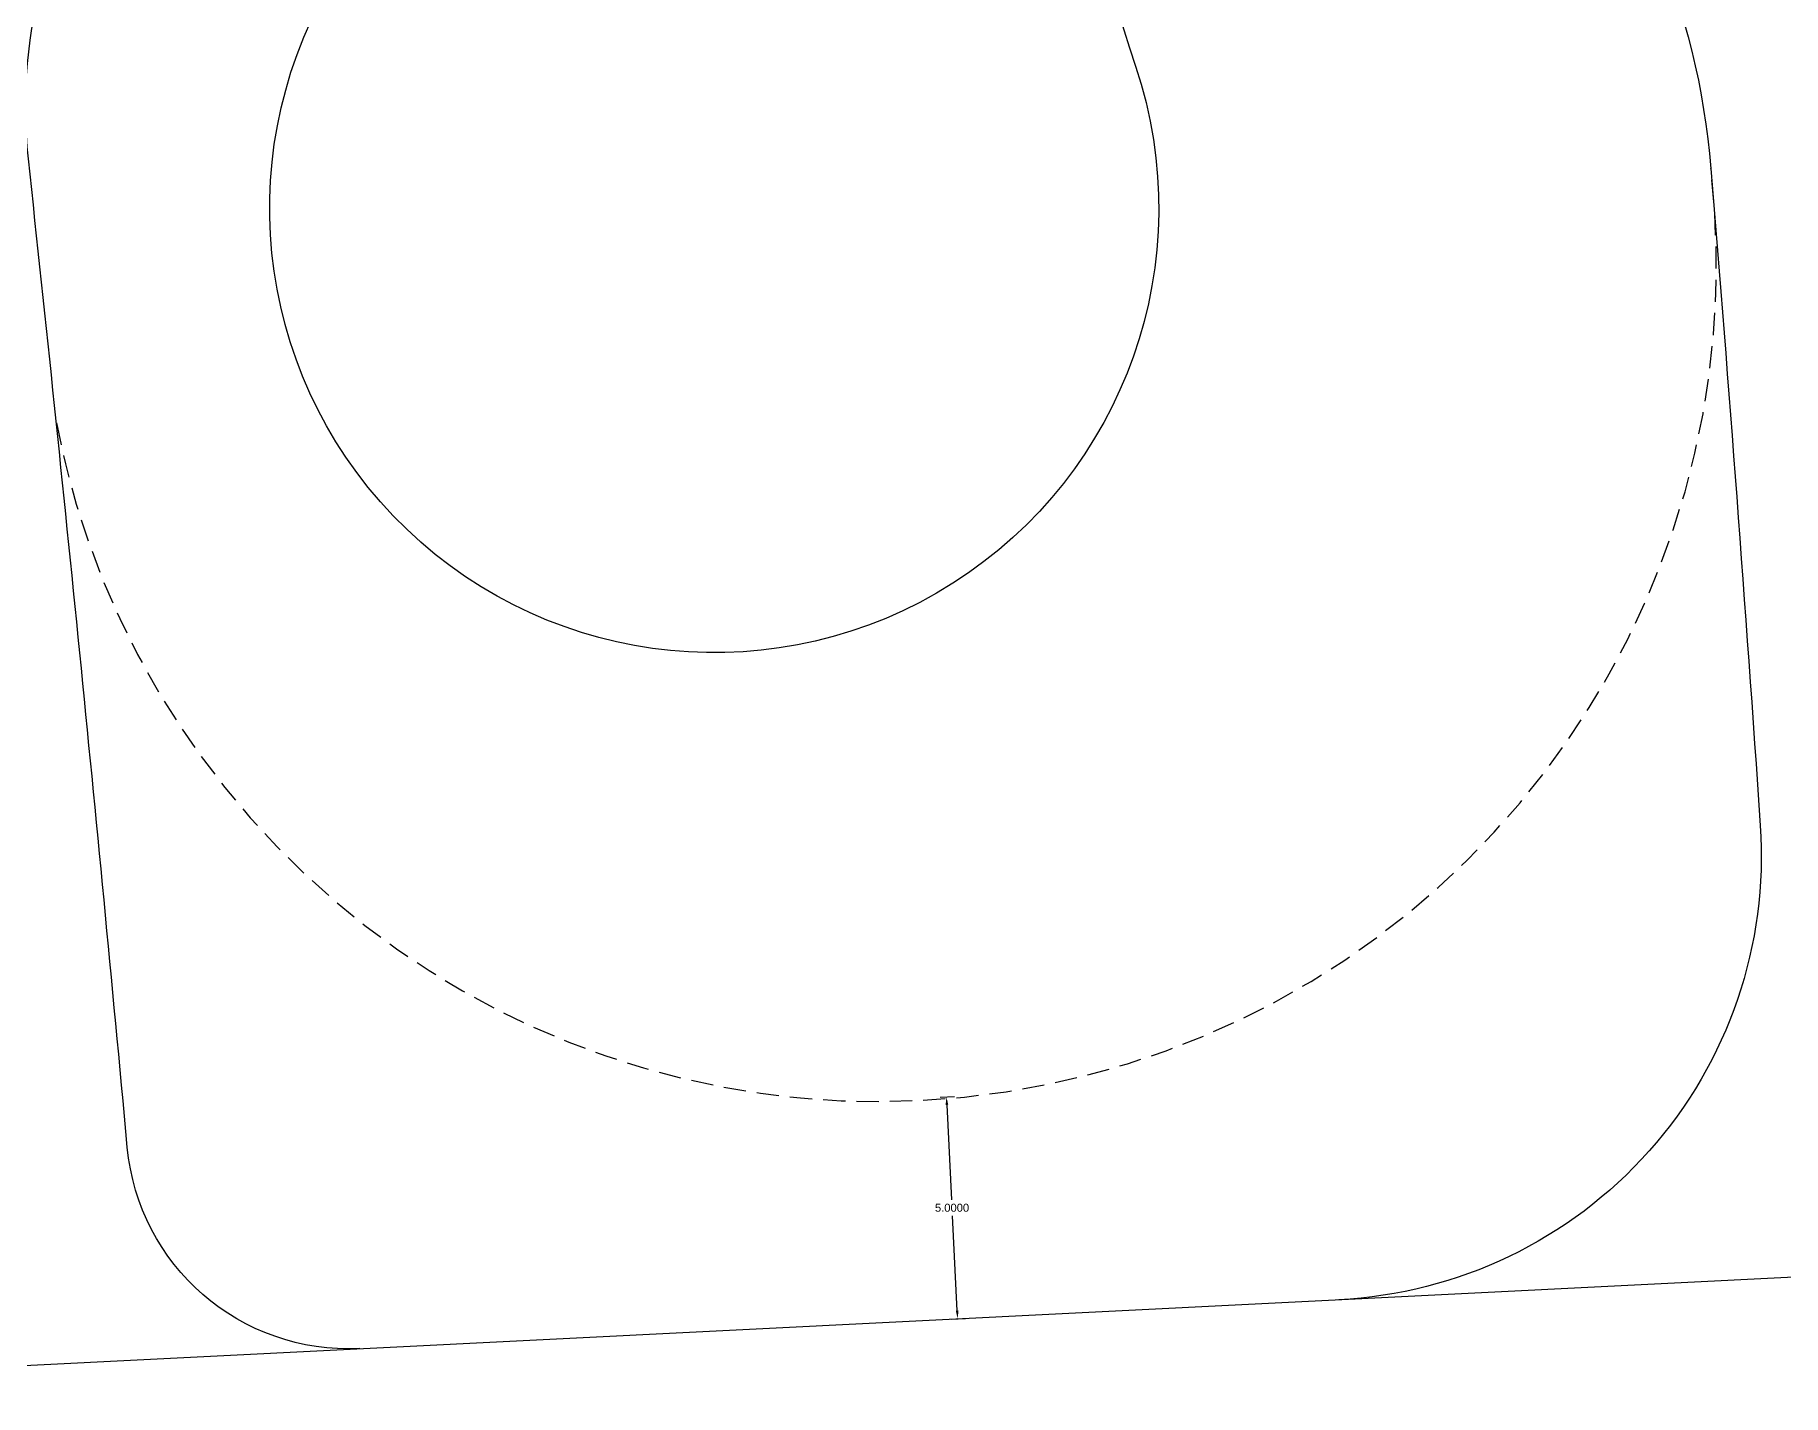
# Model space of a CAD drawing. Extents: x 309418 to 1212698, y 3438380 to 6877191.
# Drawn here: x 606320.56 to 606359.88, y 3438833.14 to 3438863.75 of the extents above; entities that cross this region are included whole.
import ezdxf

# ---------------------------------------------------------------- set-up
doc = ezdxf.new("R2010")
doc.units = 0
doc.header["$MEASUREMENT"] = 0
doc.linetypes.add('DASHED', pattern=[0.75, 0.5, -0.25])
for name, color, linetype in [('CR-GL$0$CR-SW', 4, 'Continuous'), ('Draft _ Lines', 20, 'Continuous'), ('DRAFT LINES', 32, 'Continuous'), ('LA-FLOWERING-TREE', 221, 'Continuous')]:
    doc.layers.add(name, color=color, linetype=linetype)
doc.styles.get("Standard").update_dxf_attribs({"font": 'arial.ttf'})
doc.dimstyles.get("Standard").update_dxf_attribs({"dimtxt": 0.18, "dimasz": 0.18, "dimexe": 0.18, "dimexo": 0.0625, "dimgap": 0.09, "dimtad": 0, "dimtih": 1, "dimtoh": 1, "dimdec": 4, "dimzin": 0, "dimdsep": 46, "dimtxsty": 'Standard', "dimcen": 0.09, "dimadec": 0, "dimazin": 0, "dimtfac": 1, "dimtdec": 4, "dimtofl": 0, "dimtmove": 0, "dimatfit": 3, "dimfxl": 1, "dimtolj": 1, "dimtzin": 0, "dimarcsym": 0})

# ---------------------------------------------------------------- blocks, each defined once
blk = doc.blocks.new('*D499')
at = {"layer": 'LA-FLOWERING-TREE', "color": 0, "lineweight": -2, "transparency": 16777216}
for p, q in [((606340.92, 3438839.847), (606341.246, 3438839.864)), ((606341.075, 3438839.675), (606341.182, 3438837.54)), ((606341.307, 3438835.041), (606341.2, 3438837.176)), ((606341.17, 3438834.854), (606341.496, 3438834.87))]:
    blk.add_line(p, q, dxfattribs=at)
at = {"layer": 'LA-FLOWERING-TREE', "color": 0, "transparency": 16777216}
for points in [[(606341.105, 3438839.676), (606341.045, 3438839.673), (606341.066, 3438839.855)], [(606341.337, 3438835.042), (606341.277, 3438835.039), (606341.316, 3438834.861)]]:
    blk.add_solid(points, dxfattribs=at)
at = {"layer": 'LA-FLOWERING-TREE', "color": 0, "transparency": 16777216, "insert": (606341.191, 3438837.358), "char_height": 0.18, "attachment_point": 5}
blk.add_mtext('\\A1;5.0000', dxfattribs=at)

msp = doc.modelspace()

# ---------------------------------------------------------------- linework, layer by layer
at = {"layer": 'CR-GL$0$CR-SW'}
msp.add_line((606306.94973, 3438833.14387), (606375.26451, 3438836.55716), dxfattribs=at)
at = {"layer": 'Draft _ Lines', "color": 114, "linetype": 'DASHED', "true_color": 0x139b48}
msp.add_lwpolyline([(606321.0424, 3438855.01892, 0.96252572), (606358.26082, 3438860.74499, 1.60926792)], format="xyb", dxfattribs=at)
at = {"layer": 'DRAFT LINES'}
msp.add_lwpolyline([(606327.86622, 3438834.18895, -0.40201528), (606322.63774, 3438838.72461, 0.00399203), (606320.41212, 3438860.96636, -0.19893596), (606322.75147, 3438868.95033, 0.19845624), (606325.55205, 3438878.47585, 0.00041433), (606322.33849, 3438908.47921, -0.0007267), (606321.49492, 3438916.40199, 0.00123263), (606318.06687, 3438948.2914, -0.11893283), (606319.52843, 3438958.72513, 0.12134454), (606320.36179, 3438964.88738), (606317.31945, 3438993.18832, -0.42878542), (606326.68654, 3439004.24058, 0.00289643), (606329.85049, 3439004.4414, -0.44426602), (606340.53652, 3438994.14212, 0.01835834), (606340.67463, 3438962.66355, 0.21504704), (606345.46499, 3438953.109, -0.21630513), (606348.04571, 3438947.9306, -0.01765999), (606348.07977, 3438913.00293, 0.03281001), (606349.03048, 3438882.59523, 0.15429194), (606354.21881, 3438870.42632, -0.15814121), (606358.26082, 3438860.74499, -0.00337914), (606359.37274, 3438845.95966, -0.41961014), (606349.89501, 3438835.28959)], format="xyb", dxfattribs=at)
at = {"layer": 'DRAFT LINES', "color": 4}
msp.add_lwpolyline([(606326.95766, 3438902.15745, -0.06547026), (606323.44365, 3438946.1772, 0.05405342), (606321.23656, 3438984.91947, -1.05419922), (606334.25649, 3438986.38583, 0.00945562), (606334.32343, 3438970.02855, 0.09054051), (606337.9549, 3438952.43864, -0.18520382), (606338.59671, 3438916.63201, 0.22118896), (606340.06308, 3438899.82609, -0.17413622), (606344.243, 3438876.53664, 0.12389372), (606345.31477, 3438863.04999, -1.54957169), (606327.17964, 3438864.8472, 0.17867944), (606329.71825, 3438879.65706, -0.03451454), (606328.53295, 3438889.93095, 0.0411615)], format="xyb", close=True, dxfattribs=at)

# ---------------------------------------------------------------- dimensions: what is measured, and where the dimension line sits
at = {"layer": 'LA-FLOWERING-TREE'}
dim = msp.add_aligned_dim(p1=(606341.10712, 3438834.85052), p2=(606340.85761, 3438839.84429), distance=-0.20899, dimstyle='Standard', dxfattribs=at)
dim.commit()
dim.dimension.update_dxf_attribs({"geometry": '*D499', "text_midpoint": (606341.19109, 3438837.35783)})

doc.saveas('drawing.dxf')
